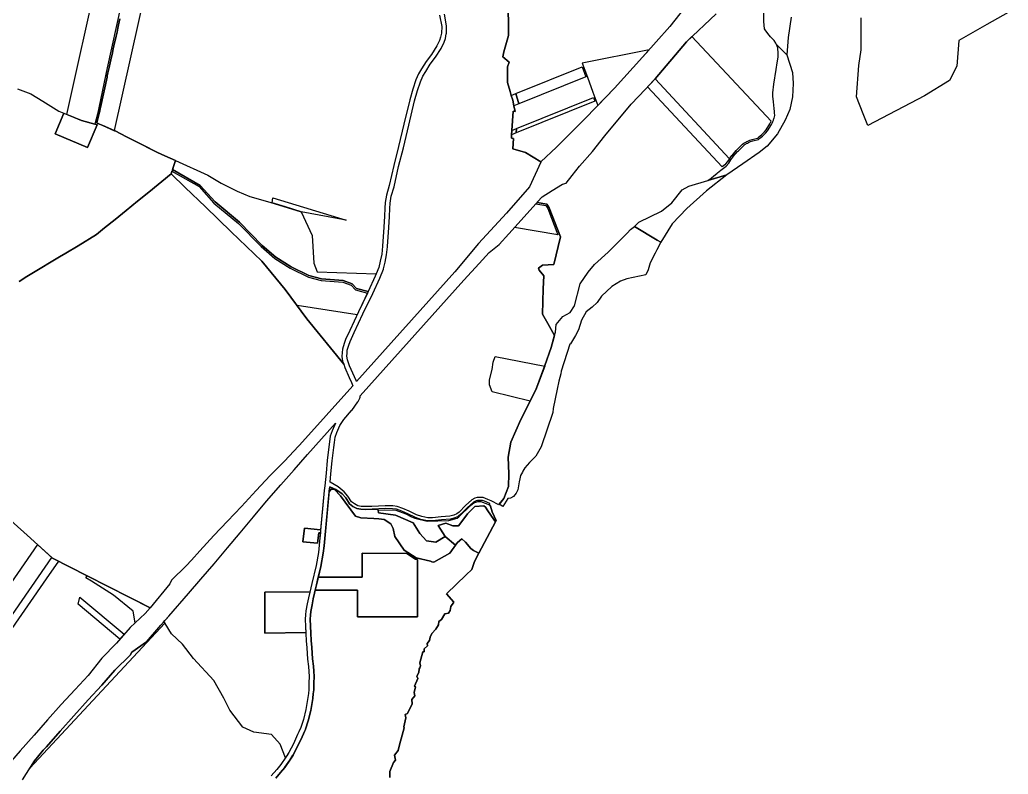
# Model space of a CAD drawing. Header units: inches. Extents: x 574087 to 581218, y 394959 to 403549.
# Drawn here: x 577584 to 579977, y 397333 to 399159 of the extents above; entities that cross this region are included whole.
import ezdxf

# ---------------------------------------------------------------- set-up
doc = ezdxf.new("R2010")
doc.units = ezdxf.units.IN
doc.header["$MEASUREMENT"] = 0
for name, color, linetype in [('ALTE_TERENURI_DISPONIBILE_', 7, 'Continuous'), ('ALTE_TERNURI_DISPONIBILE_P', 7, 'Continuous'), ('DOMENIU PRIVAT AL COMUNEI', 7, 'Continuous'), ('RETROCEDATA PV', 7, 'Continuous'), ('REZERVA_RETROCEDABILA_1', 7, 'Continuous'), ('SECTOR_CADASTRAL', 7, 'Continuous')]:
    doc.layers.add(name, color=color, linetype=linetype)
doc.layers.add('SUPRAFATA VALIDATA SI NEPUSA IN POSESIE', color=1, linetype='Continuous', lineweight=0)

msp = doc.modelspace()

# ---------------------------------------------------------------- linework, layer by layer
at = {"layer": 'ALTE_TERENURI_DISPONIBILE_', "color": 4, "linetype": 'Continuous', "lineweight": 25}
msp.add_lwpolyline([(577757.9, 397799.8), (577744, 397807.7), (577747.2, 397813.3), (577876.8, 397747.3), (577899.3, 397735.8), (577887.6, 397721.8), (577863.6, 397699.4), (577858.5, 397727.5), (577811.1, 397766)], close=True, dxfattribs=at)
at = {"layer": 'ALTE_TERNURI_DISPONIBILE_P', "color": 4, "linetype": 'Continuous', "lineweight": 25}
msp.add_lwpolyline([(579450.9, 399164.6), (579443.8, 399115.3), (579441, 399073.8), (579415.5, 399099), (579414.3, 399102), (579410, 399108.5), (579401.5, 399117.6), (579394.9, 399125.2), (579388, 399134.3), (579387, 399136.9), (579385.2, 399154.7), (579385.6, 399203.7)], dxfattribs=at)
msp.add_lwpolyline([(579082.5, 398668.8), (579137.3, 398695.7), (579162.5, 398715.2), (579187.4, 398746.8), (579203.5, 398755.5), (579249.1, 398769.2), (579295.2, 398783.2), (579246.5, 398744.9), (579198.4, 398702.1), (579163.4, 398665.1), (579135.8, 398620.3), (579126.8, 398625.2), (579072, 398658.6)], close=True, dxfattribs=at)
at = {"layer": 'DOMENIU PRIVAT AL COMUNEI', "color": 2, "linetype": 'Continuous', "lineweight": 25}
for points in [[(579249.1, 398769.2), (579257.9, 398775.5), (579264.2, 398780.9), (579271.4, 398786.8), (579272.6, 398787.8), (579281.3, 398794.8), (579293.5, 398804.4), (579299.9, 398811.9), (579305.5, 398819.7), (579306.8, 398822.2), (579310.7, 398827.2), (579311.1, 398827.7), (579321, 398839.4), (579321.2, 398839.6), (579323.3, 398841.6), (579329.8, 398848), (579336.5, 398854.2), (579339, 398856.6), (579344.9, 398859.8), (579345.5, 398860.2), (579348, 398861.5), (579352.5, 398863.7), (579358.1, 398865.2), (579371.7, 398868.8), (579374.1, 398870.6), (579375.6, 398871.7), (579382.1, 398877.1), (579387.5, 398882.2), (579389.9, 398885.2), (579393.6, 398890.1), (579403.4, 398904.9), (579405, 398908.6), (579406.5, 398912.2), (579408, 398915.8), (579409.5, 398919.5), (579410, 398920.7), (579411.3, 398927.2), (579411.2, 398933.1), (579411.1, 398936.9), (579410.3, 398943.9), (579408.6, 398960), (579406.7, 398973.8), (579406.6, 398980), (579406.5, 398982), (579409.5, 399003.1), (579414.6, 399037.9), (579417.5, 399054.2), (579419.5, 399068.4), (579419.7, 399076.8), (579418.7, 399091), (579415.5, 399099), (579441, 399073.8), (579454.7, 399030.7), (579455.9, 399004.5), (579454.4, 398972.1), (579447.7, 398941.3), (579436.5, 398915.3), (579417.8, 398882.7), (579393.1, 398852.6), (579373.4, 398837), (579334.3, 398810.1), (579295.2, 398783.2)], [(578791.8, 398955.1), (578784.5, 398979.8), (578944.9, 399044.4), (578953.9, 399020.3)], [(578779.9, 398950.3), (578777.1, 398963.7), (578773.6, 398975.5), (578784.5, 398979.8), (578791.8, 398955.1)], [(578785.8, 398884.7), (578786.5, 398895.4), (578972.4, 398970.2), (578975.8, 398961.2)], [(577690.8, 398932.2), (577733.6, 398915), (577765.6, 398906.1), (577770.9, 398904.5), (577747.6, 398849.2), (577669.5, 398882.7)], [(578775.3, 398890.9), (578786.5, 398895.4), (578785.8, 398884.7), (578774.6, 398880.2)], [(577960.5, 398817.6), (578039, 398782.4), (578071.8, 398762.9), (578090.9, 398753.5), (578109.9, 398744.1), (578125.2, 398737.3), (578140.5, 398730.6), (578189.3, 398717), (578264.7, 398694), (578291.6, 398636.8), (578296, 398569.7), (578303.6, 398548.3), (578446.7, 398544.1), (578444.2, 398538), (578427.4, 398500.8), (578398.8, 398508.4), (578388.5, 398519.4), (578367.1, 398527.9), (578314.4, 398531.4), (578284, 398539.4), (578240.6, 398560.8), (578203.6, 398583.8), (578170.9, 398612.4), (578115.9, 398668.7), (578056.7, 398718), (578020.9, 398757.8), (577953.6, 398795.9)], [(577952.3, 398792), (578018.4, 398754.7), (578053.9, 398715.1), (578113.2, 398665.7), (578168.1, 398609.5), (578201.2, 398580.6), (578238.7, 398557.3), (578282.6, 398535.6), (578313.8, 398527.5), (578366.2, 398523.9), (578386.2, 398516), (578396.6, 398504.9), (578425.7, 398497.1), (578403.8, 398451.8), (578400.3, 398444.4), (578255, 398467.3), (578226.6, 398506), (578169.7, 398574), (578095.7, 398645.6), (578033.3, 398705.8), (577984.5, 398753), (577950.3, 398785.8)], [(578772.9, 398136.6), (578796.4, 398191.5), (578833.1, 398262.8), (578855.2, 398321.6), (578870.1, 398365.3), (578878.1, 398395.1), (578880.7, 398402.7), (578882.7, 398421.2), (578898.2, 398440.5), (578916.3, 398450.3), (578926.4, 398466.7), (578940.6, 398519.3), (578959.8, 398547.5), (578974.8, 398566.6), (579007.9, 398596.4), (579053.8, 398642.4), (579062.1, 398651.2), (579072, 398658.6), (579126.8, 398625.2), (579135.8, 398620.3), (579125.9, 398602), (579121.9, 398594.1), (579109.6, 398570.6), (579105.3, 398553.8), (579099.6, 398541), (579053.6, 398531.4), (579037.8, 398525.6), (579017.2, 398512.8), (578992.4, 398489.8), (578981.4, 398474.2), (578969.3, 398462.9), (578955.3, 398451.9), (578943.8, 398431.7), (578936.3, 398408.5), (578929, 398394.4), (578917.3, 398374.3), (578915.2, 398373.2), (578894.7, 398307.8), (578894, 398302), (578888.6, 398284.2), (578884.7, 398264.6), (578874.8, 398217.7), (578874.1, 398208.2), (578846.4, 398124.8), (578833.4, 398102.8), (578817.5, 398087.5), (578806.1, 398074.2), (578801.9, 398066.4), (578800.5, 398063.9), (578796.1, 398056), (578794.1, 398047.4), (578792.5, 398040.7), (578789.2, 398021.1), (578785.8, 398012.6), (578778.9, 398004.7), (578772, 398000.8), (578765.1, 398000.3), (578753.4, 397980.5), (578744.4, 397986), (578755.9, 397999.7), (578767, 398029.2), (578767.6, 398059.5), (578766.2, 398100)], [(577935.3, 397704.9), (577944.7, 397715.7), (577992.4, 397770.3), (578022.5, 397804.7), (578054.7, 397841.8), (578086.6, 397880.4), (578117.5, 397916.8), (578149.4, 397955.6), (578181.3, 397993.7), (578215.8, 398033.1), (578248.1, 398069.6), (578280.8, 398106.8), (578348.1, 398182), (578339.9, 398163.9), (578335.4, 398151.1), (578333.5, 398137.5), (578331.9, 398125), (578327.9, 398092.2), (578325.2, 398061.1), (578322.3, 398030.5), (578321.7, 398025.2), (578321.1, 398019.7), (578312.2, 397924), (578273.3, 397927.9), (578269.4, 397895.1), (578304.8, 397891.6), (578307.8, 397916.9), (578311.5, 397916.6), (578310.4, 397904.5), (578308.5, 397886.9), (578306.7, 397869.3), (578301.2, 397838), (578290.5, 397794.2), (578288.2, 397783.8), (578286.1, 397774.4), (578176.8, 397773), (578177.1, 397674.2), (578276.1, 397675.5), (578276.2, 397673.2), (578277.4, 397655.7), (578278.6, 397638.3), (578280.5, 397611.1), (578283.1, 397593.2), (578284.2, 397569.6), (578283.5, 397553.6), (578283.6, 397546.4), (578283.5, 397538.2), (578282.5, 397528.1), (578281.6, 397518.1), (578276.5, 397489.4), (578270.4, 397465.5), (578264.1, 397445.8), (578259.7, 397435.8), (578256.3, 397428.7), (578246.2, 397406.6), (578235, 397385.2), (578230.1, 397377.4), (578227.9, 397373.7), (578227, 397372.3), (578214, 397405.6), (578193.1, 397428.7), (578150.6, 397434.6), (578124.2, 397446.8), (578092.4, 397488.2), (578077.8, 397517.2), (578053.8, 397559.7), (578004.3, 397612.7), (577978.2, 397647.9), (577951.4, 397672.3), (577935.8, 397697.9), (577931.8, 397700.9)], [(578552.7, 397915.4), (578535.8, 397940.8), (578493.6, 397959.9), (578452.4, 397965.1), (578451.1, 397972.2), (578465.8, 397972.8), (578494.1, 397971.8), (578518.3, 397962.9), (578532.2, 397955.6), (578540.6, 397952.4), (578570.3, 397945.1), (578622.4, 397947.1), (578642.3, 397952.8), (578647.1, 397956), (578674.9, 397982.9), (578683.2, 397989.2), (578692.9, 397992.6), (578700, 397992.4), (578720.9, 397984.9), (578723.3, 397981.3), (578727.3, 397967.5), (578737, 397946.8), (578735.5, 397943.9), (578731.3, 397949.5), (578716.9, 397969.9), (578711.1, 397979.3), (578707.1, 397982.1), (578685.4, 397980.8), (578668.1, 397963.2), (578656.6, 397947.6), (578645.8, 397934), (578632.1, 397934), (578615.5, 397940.2), (578597, 397934.5), (578613.7, 397908.2), (578591.4, 397894.2), (578568.4, 397897.7)], [(578639, 397887.5), (578613.7, 397908.2), (578597, 397934.5), (578615.5, 397940.2), (578632.1, 397934), (578645.8, 397934), (578656.6, 397947.6), (578668.1, 397963.2), (578685.4, 397980.8), (578707.1, 397982.1), (578711.1, 397979.3), (578716.9, 397969.9), (578731.3, 397949.5), (578735.5, 397943.9), (578695, 397868), (578682.5, 397874.6), (578675.5, 397878.7), (578662.8, 397894), (578654, 397902.8), (578643.4, 397893.5)], [(578312.2, 397924), (578311.5, 397916.6), (578307.8, 397916.9), (578304.8, 397891.6), (578269.4, 397895.1), (578273.3, 397927.9)], [(578412.9, 397867.5), (578521.1, 397866.8), (578542.2, 397853.5), (578546.7, 397852.4), (578546.7, 397714), (578401.4, 397714.1), (578401.4, 397778.5), (578299.3, 397778.5), (578299.9, 397781.2), (578302.2, 397791.4), (578306.6, 397809.5), (578412.9, 397809.5)], [(578286.1, 397774.4), (578285.9, 397773.6), (578282.8, 397759.4), (578279.7, 397745.1), (578276.7, 397728.5), (578275.8, 397718.8), (578274.8, 397708.4), (578275.6, 397690.5), (578276.1, 397675.5), (578177.1, 397674.2), (578176.8, 397773)]]:
    msp.add_lwpolyline(points, close=True, dxfattribs=at)
for points in [[(577578.4, 398991.1), (577610.5, 398979.2), (577639.5, 398961.8), (577678.9, 398937), (577690.8, 398932.2), (577669.5, 398882.7), (577747.6, 398849.2), (577770.9, 398904.5), (577772.3, 398908), (577814.7, 398889.4), (577860.1, 398866.5), (577917.3, 398837.5), (577960.5, 398817.6), (577950.3, 398785.8), (577896.1, 398741.3), (577868.8, 398719.2), (577841.7, 398697.1), (577814.6, 398675.3), (577789.2, 398654.7), (577769.6, 398639.2), (577724.9, 398611.8), (577695.1, 398594), (577679.9, 398584.8), (577656.2, 398570.6), (577637.2, 398559.2), (577600.8, 398537.3), (577582.3, 398525)], [(578204, 397323.3), (578215.2, 397336.9), (578225.5, 397349.1), (578225.7, 397349.3), (578225.8, 397349.5), (578237.9, 397367.1), (578237.9, 397367.1), (578238, 397367.2), (578245.3, 397379.1), (578245.4, 397379.3), (578245.5, 397379.5), (578256.9, 397401.2), (578256.9, 397401.3), (578257, 397401.4), (578267.2, 397423.6), (578270.6, 397430.8), (578270.6, 397430.9), (578275.2, 397441.4), (578275.3, 397441.6), (578275.4, 397441.7), (578281.9, 397462), (578282, 397462.1), (578282, 397462.2), (578288.2, 397486.7), (578288.3, 397486.9), (578288.3, 397487), (578293.5, 397516.3), (578293.5, 397516.5), (578293.5, 397516.7), (578294.5, 397527), (578294.5, 397527), (578295.4, 397537.4), (578295.5, 397537.6), (578295.5, 397537.8), (578295.6, 397546.3), (578295.6, 397546.4), (578295.6, 397546.5), (578295.5, 397553.4), (578296.2, 397569.4), (578296.3, 397569.6), (578296.2, 397569.9), (578295, 397594.2), (578295, 397594.4), (578295, 397594.6), (578292.4, 397612.4), (578290.6, 397639.1), (578289.4, 397656.5), (578288.2, 397673.8), (578287.5, 397690.9), (578286.9, 397708.1), (578287.8, 397717.7), (578288.6, 397726.9), (578291.4, 397742.7), (578294.5, 397756.9), (578297.6, 397771), (578299.3, 397778.5), (578401.4, 397778.5), (578401.4, 397714.1), (578546.7, 397714), (578546.7, 397852.4), (578542.2, 397853.5), (578521.1, 397866.8), (578412.9, 397867.5), (578412.9, 397809.5), (578306.6, 397809.5), (578312.9, 397835.4), (578313, 397835.6), (578313, 397835.8), (578318.6, 397867.5), (578318.6, 397867.6), (578318.6, 397867.8), (578320.5, 397885.7), (578322.3, 397903.3), (578322.3, 397903.4), (578332.8, 398016.4), (578337.6, 398022.3), (578342.7, 398022.9), (578345.4, 398021.8), (578360.2, 398006.6), (578396.4, 397957.6), (578409.9, 397953.3), (578441.2, 397951.4), (578453.4, 397950.8), (578466.3, 397949.1), (578482, 397939), (578487.8, 397927.3), (578491.5, 397907.9), (578514.7, 397875), (578543.5, 397856.7), (578577.9, 397848.5), (578581.4, 397846.6), (578586.4, 397846.2), (578625, 397868), (578643.4, 397893.5), (578654, 397902.8), (578662.8, 397894), (578675.5, 397878.7), (578682.5, 397874.6), (578695, 397868), (578694.9, 397867.8), (578684.8, 397847.2), (578677.9, 397828.6), (578664.5, 397815), (578616.5, 397769), (578634.8, 397749.1), (578627.1, 397738.5), (578625.6, 397729.2), (578621.9, 397722.8), (578613.2, 397721.3), (578604.9, 397707.1), (578598.7, 397702.5), (578597.4, 397694.4), (578591.2, 397683.6), (578581, 397673.7), (578577.1, 397664.7), (578575.6, 397656.6), (578569.7, 397649), (578570.6, 397643.2), (578562.5, 397636.1), (578562.7, 397629.2), (578559.3, 397628.7), (578552.4, 397602.4), (578553.9, 397595), (578552.6, 397590.2), (578550.4, 397587.8), (578549.8, 397579.2), (578544.8, 397569.9), (578547.7, 397564.2), (578539.5, 397546.3), (578541.7, 397544.1), (578538.5, 397530.4), (578539.9, 397522.8), (578533.1, 397513.5), (578534, 397503.4), (578522.3, 397480), (578516.7, 397477.3), (578518.5, 397469.6), (578513.3, 397447.6), (578514.4, 397444.9), (578507.5, 397418.3), (578503.6, 397407.3), (578500.1, 397390.5), (578490.8, 397378.9), (578493.2, 397366.6), (578488.5, 397361.2), (578479.6, 397339.8), (578479.6, 397324.7)]]:
    msp.add_lwpolyline(points, dxfattribs=at)
at = {"layer": 'RETROCEDATA PV', "linetype": 'Continuous', "flags": 128}
for points in [[(577844, 399251.3), (577828.6, 399191.9), (577795.5, 399042.4), (577771.9, 398930.2), (577765.6, 398906.1), (577765.6, 398906.1), (577733.6, 398915), (577697.6, 398929.5), (577772.5, 399267.2), (577778.2, 399265.8), (577784, 399264.3), (577784.9, 399264.1), (577792.7, 399262.4), (577803.9, 399260.1), (577809.5, 399258.9), (577812.3, 399258.3), (577817.3, 399257.3), (577821.5, 399256.4)], [(579121.6, 399015.5), (579301.9, 398822.3), (579303.6, 398824.6), (579307.6, 398829.7), (579308, 398830.2), (579318.1, 398842.1), (579318.4, 398842.4), (579320.5, 398844.5), (579327, 398850.9), (579333.7, 398857.2), (579336.7, 398859.9), (579342.9, 398863.3), (579343.6, 398863.7), (579346.2, 398865.1), (579351.1, 398867.5), (579357.1, 398869), (579369.9, 398872.4), (579371.7, 398873.8), (579373.1, 398874.9), (579379.5, 398880.1), (579384.5, 398884.9), (579386.7, 398887.7), (579390.4, 398892.4), (579399.9, 398906.8), (579401.3, 398910.2), (579402.4, 398912.8), (579211.1, 399117.7), (579198.1, 399105.3)], [(578195.2, 398715.2), (578196.2, 398727.5), (578374.2, 398673.3), (578264.7, 398694), (578227, 398705.5)], [(578833, 398713), (578857.3, 398708.8), (578861.8, 398701.6), (578886.5, 398638), (578781.8, 398656), (578790.4, 398665.3)], [(577661.7, 397857.5), (577626.9, 397888.5), (577398.3, 397558.5), (577404, 397554.3), (577409.6, 397550.2), (577424.5, 397539.9), (577436.1, 397531.9), (577661.7, 397857.5)], [(577813.9, 397584.4), (577782.4, 397548.2), (577749.5, 397512.8), (577714.8, 397474.2), (577682.1, 397437.4), (577648.7, 397399.4), (577640.9, 397390.7), (577619.2, 397364.9), (577608.2, 397347.6), (577935.1, 397698.4), (577931.8, 397700.9), (577908, 397673.7), (577890.4, 397653.5), (577855.3, 397628.3), (577851, 397620.7)]]:
    msp.add_lwpolyline(points, close=True, dxfattribs=at)
msp.add_lwpolyline([(577891.8, 399245.6), (577812.7, 398890.3), (577785.1, 398902.4), (577777, 398905.9), (577772.3, 398908), (577770.4, 398908.8), (577775.6, 398929.4), (577776.1, 398931.1), (577776.4, 398932.8), (577777.4, 398937.3), (577778.9, 398944.1), (577779.4, 398946.6), (577795.1, 399019.5), (577795.8, 399022.7), (577797.4, 399030), (577799.5, 399039.7), (577800.2, 399043), (577801.1, 399047), (577805.9, 399068.5), (577807.2, 399074.3), (577810.3, 399088.4), (577811.9, 399095.5), (577817.2, 399119.1), (577819.3, 399128.8), (577821.4, 399138.1), (577823.3, 399146.5), (577826.4, 399160.6)], dxfattribs=at)
at = {"layer": 'RETROCEDATA PV'}
msp.add_lwpolyline([(579091.5, 399067.8), (579107.4, 399085.8), (578944.9, 399053.7), (578957.9, 399019.5), (578971.4, 398983.1), (578983.2, 398951.3), (579023.5, 398992.8)], close=True, dxfattribs=at)
at = {"layer": 'REZERVA_RETROCEDABILA_1', "color": 1, "linetype": 'Continuous', "lineweight": 25}
for points in [[(578833.1, 398262.8), (578819.3, 398236), (578727.8, 398258.3), (578721.3, 398274.8), (578720.8, 398287.3), (578727.4, 398312.5), (578730, 398329.8), (578734.6, 398343.7), (578854.6, 398320.2)], [(578639, 397887.5), (578625, 397868), (578586.4, 397846.2), (578581.4, 397846.6), (578577.9, 397848.5), (578543.5, 397856.7), (578514.7, 397875), (578491.5, 397907.9), (578487.8, 397927.3), (578482, 397939), (578466.3, 397949.1), (578453.4, 397950.8), (578440.8, 397951.5), (578409.9, 397953.3), (578396.4, 397957.6), (578360.2, 398006.6), (578345.4, 398021.8), (578342.7, 398022.9), (578337.6, 398022.3), (578332.8, 398016.4), (578333, 398018.4), (578333.6, 398023.8), (578334.2, 398028.4), (578348.9, 398021.9), (578364.5, 398011.1), (578372.8, 398001.7), (578382.2, 397987.1), (578390.5, 397981.1), (578400.2, 397975.9), (578409.4, 397973.9), (578419.7, 397973.4), (578436.6, 397973.9), (578450.9, 397974.6), (578451.1, 397972.2), (578452.4, 397965.1), (578493.6, 397959.9), (578535.8, 397940.8), (578552.7, 397915.4), (578568.4, 397897.7), (578591.4, 397894.2), (578613.7, 397908.2)]]:
    msp.add_lwpolyline(points, close=True, dxfattribs=at)
at = {"layer": 'SECTOR_CADASTRAL', "color": 174, "linetype": 'Continuous', "lineweight": 25}
for points in [[(579221.2, 399224), (579157.6, 399142.3), (579091.5, 399067.8), (579023.5, 398992.8), (578954, 398921.2), (578883.5, 398850.5), (578845.6, 398814.9), (578807.9, 398837.7), (578777.8, 398846.3), (578778.7, 398871.1), (578774.1, 398872.1), (578774.6, 398880.2), (578774.6, 398880.2), (578775.3, 398890.9), (578778.2, 398937.2), (578782.8, 398936.8), (578779.9, 398950.3), (578779.9, 398950.3), (578777.1, 398963.7), (578773.6, 398975.5), (578770.8, 398985.3), (578764.4, 399006.9), (578764.3, 399044.3), (578768.6, 399056.2), (578753.3, 399068.7), (578755.6, 399080.9), (578767.2, 399120.7), (578767.2, 399155.9), (578766.4, 399174.2)], [(578600.1, 399169.7), (578605.2, 399142.6), (578604.6, 399126.2), (578602.7, 399116.2), (578600.2, 399108.5), (578593.5, 399095.2), (578580.2, 399074.6), (578567.8, 399057.8), (578556.7, 399039.6), (578549.4, 399027.8), (578542.5, 399013), (578535.2, 398991), (578527.8, 398965), (578513.9, 398906.1), (578500.9, 398851.8), (578489.2, 398806.1), (578478.2, 398757.4), (578471.6, 398734.5), (578468.6, 398716), (578467.4, 398703), (578466.5, 398683.4), (578465, 398656.9), (578462.1, 398610.5), (578460, 398591.7), (578456.5, 398574.3), (578452.9, 398558.9), (578446.7, 398544.1), (578444.2, 398538), (578427.6, 398501.2), (578427.4, 398500.8), (578398.8, 398508.4), (578388.5, 398519.4), (578367.1, 398527.9), (578314.4, 398531.4), (578284, 398539.4), (578240.6, 398560.8), (578203.6, 398583.8), (578170.9, 398612.4), (578115.9, 398668.7), (578056.7, 398718), (578020.9, 398757.8), (577953.6, 398795.9), (577960.5, 398817.6), (577935.4, 398829.1), (577917.3, 398837.5), (577883, 398854.9), (577860.1, 398866.5), (577842.2, 398875.5), (577814.7, 398889.4), (577813.2, 398890), (577785.1, 398902.4), (577777, 398905.9), (577772.3, 398908), (577770.4, 398908.8), (577775.6, 398929.4), (577776.1, 398931.1), (577776.4, 398932.8), (577777.4, 398937.3), (577778.9, 398944.1), (577779.4, 398946.6), (577795.1, 399019.5), (577795.8, 399022.7), (577797.4, 399030), (577799.5, 399039.7), (577800.2, 399043), (577801.1, 399047), (577805.9, 399068.5), (577807.2, 399074.3), (577810.3, 399088.4), (577811.9, 399095.5), (577817.2, 399119.1), (577819.3, 399128.8), (577821.4, 399138.1), (577823.3, 399146.5), (577826.4, 399160.6)], [(578766.4, 399174.2), (578767.2, 399155.9), (578767.2, 399120.7), (578755.6, 399080.9), (578753.3, 399068.7), (578768.6, 399056.2), (578764.3, 399044.3), (578764.4, 399006.9), (578770.8, 398985.3), (578773.6, 398975.5), (578777.1, 398963.7), (578779.9, 398950.3), (578779.9, 398950.3), (578782.8, 398936.8), (578778.2, 398937.2), (578775.3, 398890.9), (578774.6, 398880.2), (578774.6, 398880.2), (578774.1, 398872.1), (578778.7, 398871.1), (578777.8, 398846.3), (578807.9, 398837.7), (578845.6, 398814.9), (578844.9, 398814.2), (578817.7, 398754.4), (578762.1, 398690.8), (578694.4, 398617.3), (578637.3, 398548.3), (578398.9, 398283.1), (578398, 398285.4), (578397.9, 398285.6), (578381.8, 398321.4), (578377.1, 398335.5), (578375.8, 398344.4), (578376.1, 398352.1), (578376.8, 398359), (578380.3, 398371.5), (578383.6, 398379.9), (578393.5, 398401.8), (578414.6, 398446.6), (578438.5, 398496.1), (578438.5, 398496.2), (578455.1, 398533.1), (578455.2, 398533.3), (578464.2, 398554.8), (578464.3, 398555.2), (578464.4, 398555.6), (578468.2, 398571.7), (578468.2, 398571.8), (578471.8, 398589.7), (578471.9, 398590), (578474.1, 398609.3), (578474.1, 398609.5), (578477, 398656.2), (578477, 398656.2), (578478.5, 398682.7), (578478.5, 398682.8), (578479.4, 398702.1), (578480.5, 398714.5), (578483.3, 398731.9), (578489.8, 398754.2), (578489.8, 398754.4), (578489.9, 398754.6), (578500.9, 398803.3), (578512.5, 398848.9), (578512.6, 398849), (578525.6, 398903.3), (578525.6, 398903.4), (578539.5, 398962), (578546.7, 398987.5), (578553.6, 399008.5), (578559.9, 399022.1), (578566.9, 399033.3), (578566.9, 399033.3), (578577.7, 399051.1), (578590, 399067.7), (578590.1, 399067.9), (578603.7, 399089), (578603.9, 399089.2), (578604, 399089.5), (578611.2, 399103.6), (578611.3, 399104), (578611.5, 399104.3), (578614.2, 399112.9), (578614.3, 399113.2), (578614.4, 399113.5), (578616.4, 399124.5), (578616.5, 399124.8), (578616.5, 399125.2), (578617.2, 399142.8), (578617.2, 399143), (578617.2, 399143.4), (578617.2, 399143.8), (578617.1, 399144.1), (578611.8, 399172.3)], [(579450.9, 399164.6), (579443.8, 399115.3), (579441, 399073.8), (579454.7, 399030.7), (579455.9, 399004.5), (579454.4, 398972.1), (579447.7, 398941.3), (579436.5, 398915.3), (579417.8, 398882.7), (579393.1, 398852.6), (579373.4, 398837), (579334.3, 398810.1), (579295.2, 398783.2), (579246.5, 398744.9), (579198.4, 398702.1), (579163.4, 398665.1), (579135.8, 398620.3), (579125.9, 398602), (579121.9, 398594.1), (579109.6, 398570.6), (579105.3, 398553.8), (579099.6, 398541), (579053.6, 398531.4), (579037.8, 398525.6), (579017.2, 398512.8), (578992.4, 398489.8), (578981.4, 398474.2), (578969.3, 398462.9), (578955.3, 398451.9), (578943.8, 398431.7), (578936.3, 398408.5), (578929, 398394.4), (578917.3, 398374.3), (578915.2, 398373.2), (578894.7, 398307.8), (578894, 398302), (578888.6, 398284.2), (578884.7, 398264.6), (578874.8, 398217.7), (578874.1, 398208.2), (578846.4, 398124.8), (578833.4, 398102.8), (578817.5, 398087.5), (578806.1, 398074.2), (578801.9, 398066.4), (578800.5, 398063.9), (578796.1, 398056), (578794.1, 398047.4), (578792.5, 398040.7), (578789.2, 398021.1), (578785.8, 398012.6), (578778.9, 398004.7), (578772, 398000.8), (578765.1, 398000.3), (578753.4, 397980.5), (578744.4, 397986), (578755.9, 397999.7), (578767, 398029.2), (578767.6, 398059.5), (578766.2, 398100), (578772.9, 398136.6), (578796.4, 398191.5), (578833.1, 398262.8), (578855.2, 398321.6), (578870.1, 398365.3), (578877.9, 398394.2), (578866.4, 398415.9), (578862.5, 398423.9), (578849, 398446.4), (578850.9, 398507.1), (578852.5, 398538.8), (578841.3, 398552.3), (578839.7, 398557.8), (578849.3, 398564.4), (578876.4, 398566), (578892.7, 398633.2), (578865.4, 398703.4), (578859.7, 398712.4), (578836.1, 398716.5), (578837.5, 398718), (578848.3, 398730.1), (578872.8, 398745.3), (578897.3, 398760.4), (578906.5, 398763), (578921.2, 398781.9), (578938.6, 398804.1), (578970.3, 398839.4), (578999.8, 398877.9), (579064.2, 398954.4), (579098.6, 398991), (579121.6, 399015.5), (579198.1, 399105.3), (579269.4, 399172.9)], [(579976.6, 399175.9), (579925.1, 399147.1), (579856.7, 399108.7), (579852.3, 399046.2), (579834.7, 399011.9), (579774.3, 398974.8), (579636.7, 398903), (579625.6, 398931.1), (579609.4, 398972.2), (579614.9, 399048.1), (579620.7, 399085.5), (579620.5, 399129.2), (579620.4, 399163.5)], [(577826.4, 399160.6), (577823.3, 399146.5), (577821.4, 399138.1), (577819.3, 399128.8), (577817.2, 399119.1), (577811.9, 399095.5), (577810.3, 399088.4), (577807.2, 399074.3), (577805.9, 399068.5), (577801.1, 399047), (577800.2, 399043), (577799.5, 399039.7), (577797.4, 399030), (577795.8, 399022.7), (577795.1, 399019.5), (577779.4, 398946.6), (577778.9, 398944.1), (577777.4, 398937.3), (577776.4, 398932.8), (577776.1, 398931.1), (577775.6, 398929.4), (577770.4, 398908.8), (577772.3, 398908), (577777, 398905.9), (577785.1, 398902.4), (577813.2, 398890), (577814.7, 398889.4), (577842.2, 398875.5), (577860.1, 398866.5), (577883, 398854.9), (577917.3, 398837.5), (577935.4, 398829.1), (577960.5, 398817.6), (577953.6, 398795.9), (578020.9, 398757.8), (578056.7, 398718), (578115.9, 398668.7), (578170.9, 398612.4), (578203.6, 398583.8), (578240.6, 398560.8), (578284, 398539.4), (578314.4, 398531.4), (578367.1, 398527.9), (578388.5, 398519.4), (578398.8, 398508.4), (578427.4, 398500.8), (578403.8, 398451.8), (578382.6, 398406.9), (578372.5, 398384.5), (578368.9, 398375.3), (578365, 398361.3), (578364.1, 398353), (578363.7, 398343.7), (578365.4, 398332.7), (578368, 398324.8), (578278.8, 398434.9), (578226.6, 398506), (578169.7, 398574), (578095.7, 398645.6), (578033.3, 398705.8), (577984.5, 398753), (577950.3, 398785.8), (577896.1, 398741.3), (577868.8, 398719.2), (577841.7, 398697.1), (577814.6, 398675.3), (577789.2, 398654.7), (577769.6, 398639.2), (577724.9, 398611.8), (577695.1, 398594), (577679.9, 398584.8), (577656.2, 398570.6), (577637.2, 398559.2), (577600.8, 398537.3), (577582.3, 398525)], [(577582.3, 398525), (577600.8, 398537.3), (577637.2, 398559.2), (577656.2, 398570.6), (577679.9, 398584.8), (577695.1, 398594), (577724.9, 398611.8), (577769.6, 398639.2), (577789.2, 398654.7), (577814.6, 398675.3), (577841.7, 398697.1), (577868.8, 398719.2), (577896.1, 398741.3), (577950.3, 398785.8), (577984.5, 398753), (578033.3, 398705.8), (578095.7, 398645.6), (578169.7, 398574), (578226.6, 398506), (578278.8, 398434.9), (578368, 398324.8), (578370.6, 398317), (578381.4, 398293), (578386.9, 398280.8), (578390, 398273.1), (578260.9, 398129.5), (578258.3, 398126.7), (578225, 398090.3), (578190.2, 398055.4), (578156.3, 398019.7), (578120.7, 397980.5), (578086.7, 397945.4), (578053.3, 397910.7), (578020.2, 397873.8), (577999.5, 397850.8), (577987, 397837), (577951, 397802.1), (577946.9, 397793.2), (577899.3, 397735.8), (577747.2, 397813.3), (577663.5, 397855.8), (577601.6, 397911.2), (577547.1, 397960.2)], [(577590.2, 397319.3), (577619.2, 397364.9), (577640.9, 397390.7), (577648.7, 397399.4), (577682.1, 397437.4), (577714.8, 397474.2), (577749.5, 397512.8), (577782.4, 397548.2), (577813.9, 397584.4), (577851, 397620.7), (577855.3, 397628.3), (577890.4, 397653.5), (577925.6, 397693.8), (577944.7, 397715.7), (577992.4, 397770.3), (578022.5, 397804.7), (578054.7, 397841.8), (578086.6, 397880.4), (578117.5, 397916.8), (578149.4, 397955.6), (578181.3, 397993.7), (578215.8, 398033.1), (578248.1, 398069.6), (578280.8, 398106.8), (578348.1, 398182), (578339.9, 398163.9), (578335.4, 398151.1), (578333.5, 398137.5), (578331.9, 398125), (578327.9, 398092.2), (578325.2, 398061.1), (578322.3, 398030.5), (578321.7, 398025.2), (578321.1, 398019.7), (578310.4, 397904.5), (578308.5, 397886.9), (578306.7, 397869.3), (578301.2, 397838), (578290.5, 397794.2), (578288.2, 397783.8), (578285.9, 397773.6), (578282.8, 397759.4), (578279.7, 397745.1), (578276.7, 397728.5), (578275.8, 397718.8), (578274.8, 397708.4), (578275.6, 397690.5), (578276.2, 397673.2), (578277.4, 397655.7), (578278.6, 397638.3), (578280.5, 397611.1), (578283.1, 397593.2), (578284.2, 397569.6), (578283.5, 397553.6), (578283.6, 397546.4), (578283.5, 397538.2), (578282.5, 397528.1), (578281.6, 397518.1), (578276.5, 397489.4), (578270.4, 397465.5), (578264.1, 397445.8), (578259.7, 397435.8), (578256.3, 397428.7), (578246.2, 397406.6), (578235, 397385.2), (578227.9, 397373.7), (578216.1, 397356.6), (578206, 397344.6), (578192.8, 397328.6)], [(578479.6, 397324.7), (578479.6, 397339.8), (578488.5, 397361.2), (578493.2, 397366.6), (578490.8, 397378.9), (578500.1, 397390.5), (578503.6, 397407.3), (578507.5, 397418.3), (578514.4, 397444.9), (578513.3, 397447.6), (578518.5, 397469.6), (578516.7, 397477.3), (578522.3, 397480), (578534, 397503.4), (578533.1, 397513.5), (578539.9, 397522.8), (578538.5, 397530.4), (578541.7, 397544.1), (578539.5, 397546.3), (578547.7, 397564.2), (578544.8, 397569.9), (578549.8, 397579.2), (578550.4, 397587.8), (578552.6, 397590.2), (578553.9, 397595), (578552.4, 397602.4), (578559.3, 397628.7), (578562.7, 397629.2), (578562.5, 397636.1), (578570.6, 397643.2), (578569.7, 397649), (578575.6, 397656.6), (578577.1, 397664.7), (578581, 397673.7), (578591.2, 397683.6), (578597.4, 397694.4), (578598.7, 397702.5), (578604.9, 397707.1), (578613.2, 397721.3), (578621.9, 397722.8), (578625.6, 397729.2), (578627.1, 397738.5), (578634.8, 397749.1), (578616.5, 397769), (578664.5, 397815), (578677.9, 397828.6), (578684.8, 397847.2), (578694.9, 397867.8), (578735.5, 397943.9), (578737, 397946.8), (578727.3, 397967.5), (578723.3, 397981.3), (578720.9, 397984.9), (578722.1, 397988.2), (578714.6, 397991.1), (578709, 397993.5), (578704, 397995.2), (578697.4, 397995.5), (578692, 397995.3), (578688.4, 397994.1), (578682.5, 397990.8), (578667.9, 397978.1), (578651.9, 397961.8), (578645.4, 397956.6), (578637, 397953.1), (578626.4, 397950.1), (578604.8, 397948.3), (578583, 397946.1), (578571.1, 397946.4), (578554.9, 397949.4), (578541.5, 397954.4), (578523.5, 397963.1), (578508.6, 397969.5), (578496.2, 397974), (578486.2, 397975.1), (578468.8, 397975.6), (578436.6, 397973.9), (578419.7, 397973.4), (578409.4, 397973.9), (578400.2, 397975.9), (578390.5, 397981.1), (578382.2, 397987.1), (578372.8, 398001.7), (578364.5, 398011.1), (578348.9, 398021.9), (578334.2, 398028.4), (578333.6, 398023.8), (578333, 398018.4), (578322.3, 397903.4), (578320.5, 397885.7), (578318.6, 397867.6), (578313, 397835.6), (578302.2, 397791.4), (578299.9, 397781.2), (578297.6, 397771), (578294.5, 397756.9), (578291.4, 397742.7), (578288.6, 397726.9), (578287.8, 397717.7), (578286.9, 397708.1), (578287.5, 397690.9), (578288.2, 397673.8), (578289.4, 397656.5), (578290.6, 397639.1), (578292.4, 397612.4), (578295, 397594.4), (578296.3, 397569.6), (578295.5, 397553.4), (578295.6, 397546.4), (578295.5, 397537.6), (578294.5, 397527), (578293.5, 397516.5), (578288.3, 397486.9), (578282, 397462.1), (578275.3, 397441.6), (578270.6, 397430.8), (578267.2, 397423.6), (578256.9, 397401.3), (578245.4, 397379.3), (578237.9, 397367.1), (578225.7, 397349.3), (578215.2, 397336.9), (578204, 397323.3)], [(577547.1, 397960.2), (577601.6, 397911.2), (577663.5, 397855.8), (577747.2, 397813.3), (577899.3, 397735.8), (577887.6, 397721.8), (577851.1, 397687.6), (577817.8, 397649.6), (577782.8, 397614), (577749.9, 397571.9), (577718.1, 397537.7), (577684.4, 397501.7), (577651.2, 397464.5), (577618.5, 397427.2), (577585.2, 397389.8), (577553.1, 397352.8)]]:
    msp.add_lwpolyline(points, dxfattribs=at)
msp.add_lwpolyline([(578836.1, 398716.5), (578836.1, 398716.5), (578859.7, 398712.4), (578865.4, 398703.4), (578892.7, 398633.2), (578876.4, 398566), (578849.3, 398564.4), (578839.7, 398557.8), (578841.3, 398552.3), (578852.5, 398538.8), (578850.9, 398507.1), (578849, 398446.4), (578862.5, 398423.9), (578866.4, 398415.9), (578877.9, 398394.2), (578870.1, 398365.3), (578855.2, 398321.6), (578833.1, 398262.8), (578796.4, 398191.5), (578772.9, 398136.6), (578766.2, 398100), (578767.6, 398059.5), (578767, 398029.2), (578755.9, 397999.7), (578743.2, 397984.6), (578725.1, 397994.6), (578717.2, 397997.6), (578711.5, 398000), (578705.4, 398002.2), (578697.5, 398002.5), (578690.7, 398002.3), (578685.5, 398000.5), (578678.5, 397996.6), (578663.1, 397983.2), (578647.2, 397967), (578641.8, 397962.6), (578634.7, 397959.7), (578625.1, 397957), (578604.2, 397955.3), (578582.7, 397953.1), (578571.8, 397953.4), (578556.8, 397956.2), (578544.2, 397960.9), (578526.4, 397969.4), (578511.2, 397976), (578497.8, 397980.9), (578486.7, 397982.1), (578468.7, 397982.6), (578436.3, 397980.9), (578419.8, 397980.4), (578410.3, 397980.8), (578402.6, 397982.5), (578394.2, 397987.1), (578387.3, 397992), (578378.4, 398005.9), (578369.2, 398016.4), (578354.4, 398028.5), (578335.2, 398039.8), (578337.1, 398060.1), (578339.8, 398091), (578343.9, 398123.5), (578345.4, 398135.9), (578347.1, 398148.3), (578351.1, 398159.5), (578358.8, 398176.5), (578368.1, 398191.5), (578387.3, 398213.1), (578387.5, 398213.4), (578402.6, 398234.2), (578402.7, 398234.4), (578402.9, 398234.7), (578403, 398235), (578407, 398242.9), (578407.3, 398243.6), (578407.5, 398244.4), (578407.5, 398244.7), (578408.1, 398248.9), (578658.8, 398528.7), (578695.6, 398568.5), (578720.1, 398595), (578744.4, 398615.1), (578767.4, 398640.2), (578790.4, 398665.3), (578819.4, 398697.7), (578833, 398713)], close=True, dxfattribs=at)
at = {"layer": 'SUPRAFATA VALIDATA SI NEPUSA IN POSESIE', "linetype": 'Continuous', "lineweight": -2, "flags": 128}
for points in [[(579121.6, 399015.5), (579301.9, 398822.3), (579296.4, 398814.7), (579290.4, 398807.6), (579284.4, 398802.6), (579103.6, 398996.4)], [(577677.6, 397848.7), (577647.6, 397805.3), (577452.1, 397523.1), (577442.2, 397527.8), (577436.1, 397531.9), (577661.7, 397857.5), (577663.5, 397855.8)], [(577724.9, 397744.5), (577728.4, 397758.2), (577729.3, 397761.2), (577836.9, 397671.4), (577826.5, 397659.6), (577724.9, 397744.5)]]:
    msp.add_lwpolyline(points, close=True, dxfattribs=at)

doc.saveas('drawing.dxf')
